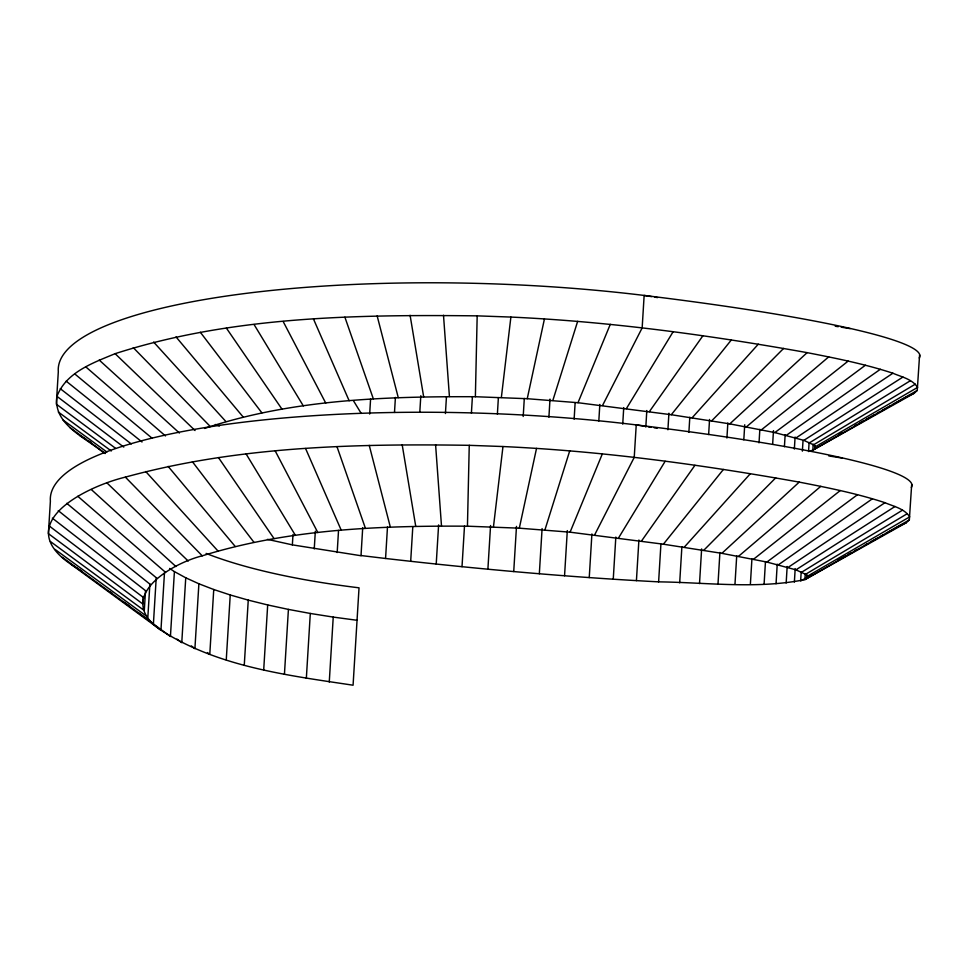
<?xml version="1.0" encoding="UTF-8"?>
<svg xmlns="http://www.w3.org/2000/svg" width="968" height="968" viewBox="0 0 968 968"><rect width="100%" height="100%" fill="white"/><g stroke="black" fill="none" stroke-linecap="round" stroke-linejoin="round"><path stroke-width="1.45" d="M164.475 572.826L160.954 630.18C113.873 598.055 169.92 563.957 202.239 555.826C287.762 529.218 378.5 525.624 467.447 526.193L469.25 445.328C354.155 443.55 237.027 446.417 125.368 477.127C85.765 486.638 9.898 524.015 72.068 565.07L160.954 630.18C217.861 666.855 287.508 675.325 353.078 685.211L359.031 587.818A331.238 83.623 1.4 0 1 206.087 553.418M204.55 428.449C291.453 399.481 384.526 396.384 475.373 396.723L477.176 315.858C355.958 314.552 231.57 316.233 115.119 353.671C93.279 362.794 66.042 372.22 56.967 396.36C52.804 425.037 86.938 438.093 104.338 453.435M143.24 596.421L142.78 603.959L48.4 533.634L50.384 501.158A429.744 99.595 1.9 0 1 636.23 424.904L645.184 426.344M145.502 590.952L144.292 610.566L50.396 541.499M149.883 583.958L147.85 617.16L55.031 549.4M156.187 578.441L153.416 623.707L62.267 557.265M169.666 568.446L174.409 571.616L170.428 636.52L153.464 623.949M174.409 571.616L185.747 577.799L181.766 642.704L176.975 639.086M185.747 577.799L198.888 583.777L194.907 648.681L191.337 645.898M198.888 583.777L213.746 589.512L209.778 654.428L207.454 652.553M226.258 659.898L230.239 594.969L213.746 589.512M244.275 665.052L248.256 600.124L230.239 594.969M263.707 669.88L267.688 604.952L248.256 600.124M284.435 674.333L288.416 609.404L267.688 604.952M362.71 527.705L361.004 555.741L292.36 544.863L292.989 534.53M306.336 678.386L310.304 613.458L288.416 609.404M314.249 548.916L315.338 531.214M329.265 682.016L333.234 617.088L310.304 613.458M337.179 552.546L338.534 530.416M369.667 414.038L370.587 398.985M911.687 484.399L909.339 519.901L906.338 522.684L804.904 579.626C756.952 589.27 707.16 582.482 658.615 581.853C567.369 577.073 476.329 568.894 385.566 558.476L387.49 526.858M394.496 412.441L395.416 397.388M410.686 561.319L412.804 526.701M419.797 412.283L420.814 395.718M436.217 564.066L438.613 524.922M445.425 413.53L446.442 396.965M462.014 566.703L464.495 526.06M471.404 413.142L472.408 396.59M487.896 569.208L490.57 525.539M497.383 414.147L498.387 397.582M513.73 571.556L516.489 526.386M523.204 416.494L524.305 398.429M539.333 573.758L542.092 528.576M548.904 417.184L550.005 399.106M564.55 575.766L567.308 530.597M574.133 419.192L575.137 402.627M589.246 577.594L591.908 533.925M598.817 421.019L599.833 404.455M613.252 579.227L615.829 537.058M622.726 424.153L623.743 407.589M636.424 580.655L638.904 539.987M645.813 427.082L646.818 410.517M658.615 581.853L660.914 544.197M667.908 429.792L668.924 413.215M679.681 582.833L681.895 546.678M688.889 432.272L689.809 417.208M699.513 583.583L701.631 548.929M708.636 434.523L709.556 419.459M717.99 584.091L719.914 552.45M726.92 438.044L727.839 422.98M734.966 584.37L736.721 555.729M743.811 439.823L744.731 424.758M750.369 584.394L751.93 558.778M759.021 442.872L759.856 429.308M764.091 584.188L765.47 561.573M772.645 444.167L773.48 430.603M776.046 583.74L777.231 564.138M784.419 446.732L785.157 434.668M786.161 583.051L787.165 566.474M794.353 449.067L795.091 437.004M794.365 582.131L795.2 568.567M802.375 451.161L803.029 440.609M801.189 571.943L800.633 580.994L805.896 578.053M809.103 442.473L808.546 451.524L812.83 450.156L914.264 393.226L917.253 390.431L919.6 354.929M805.279 573.588L804.904 579.626L909.339 519.901M813.193 444.118L812.83 450.156L917.253 390.431M807.348 575.028L807.167 578.053L807.385 576.275L805.582 574.302L795.926 569.837L766.886 562.057L721.874 553.345L663.382 544.197L570.079 532.182L519.32 528.177L467.447 526.193M815.262 445.558L815.08 448.583L815.31 446.805L813.495 444.832L803.851 440.367L774.811 432.587L729.799 423.875L671.296 414.727L577.993 402.712L527.245 398.707L475.373 396.723M501.363 397.461L510.886 317.068C610.348 321.618 709.205 335.134 807.143 352.642C835.989 358.269 864.92 364.041 892.895 373.224C901.426 376.951 912.279 379.032 917.616 387.394L815.31 446.805M493.45 526.931L502.973 446.538C602.423 451.088 701.28 464.604 799.229 482.112C828.076 487.739 857.007 493.499 884.97 502.694C893.512 506.421 904.354 508.502 909.69 516.864L807.385 576.275M527.245 398.707L544.452 318.896M519.32 528.177L536.538 448.365M552.837 400.462L577.654 321.328M544.923 529.932L569.741 450.798M577.993 402.712L610.288 324.328M570.079 532.182L602.374 453.798M602.556 405.435L642.159 327.898L644.144 295.434L651.609 296.632M594.642 534.905L634.234 457.368L636.23 424.904A429.744 38.889 5 0 1 911.324 487.436M626.381 408.629L673.075 331.806M618.455 538.099L665.149 461.276M649.346 411.666L702.853 335.836M641.421 541.136L694.939 465.305M671.296 414.727L731.324 339.962M663.382 544.197L723.411 469.432M692.108 417.801L758.307 344.16M684.195 547.259L750.394 473.63M711.649 420.85L783.632 348.395M703.736 550.32L775.719 477.853M729.799 423.875L807.143 352.642M721.874 553.345L799.229 482.112M746.437 426.852L828.705 356.877M738.524 556.322L820.779 486.347M761.477 429.768L848.162 361.088M753.552 559.238L840.248 490.558M774.811 432.587L865.416 365.226M766.886 562.057L857.503 494.696M786.367 435.31L880.36 369.28M778.441 564.78L872.446 498.75M796.059 437.911L892.895 373.224M788.146 567.381L884.97 502.694M803.851 440.367L902.938 377.036M795.926 569.837L895.013 506.494M809.671 442.691L910.428 380.678M801.746 572.149L902.515 510.148M813.495 444.832L915.341 384.139M805.582 574.302L907.415 513.609M838.845 434.644L841.482 433.18M854.647 425.835L857.285 424.371M859.911 422.907L863.867 420.705M866.505 419.229L874.406 414.824M877.032 413.36L879.67 411.896M882.308 410.432L890.209 406.028M892.847 404.551L907.331 396.481M809.853 575.851L812.491 574.387M837.514 560.448L845.415 556.043M848.041 554.567L850.678 553.103M854.635 550.901L857.261 549.437M865.162 545.032L867.8 543.568M870.438 542.092L878.339 537.7M880.977 536.224L883.602 534.76M886.24 533.295L900.724 525.213M908.649 395.755L914.264 393.226M901.849 524.716L906.338 522.684M477.176 315.858L510.886 317.068M469.25 445.328L502.973 446.538M361.016 555.547L385.566 558.476M333.234 617.088L357.047 620.282M654.598 297.115L657.575 297.599M835.227 326.216L838.215 326.7M841.192 327.172L850.146 328.624M648.161 426.827L651.149 427.311M654.138 427.783L657.127 428.267M828.802 455.928L842.233 458.082M292.36 544.863L267.471 539.37M79.981 435.6L86.14 439.436M88.596 440.972L91.052 442.509M72.068 565.07L81.905 571.205M62.944 419.93L106.916 452.032M70.18 427.808L105.427 453.496M58.31 412.029L111.284 450.991M109.82 591.605L112.252 593.408M124.364 602.386L129.216 605.98M138.92 613.168L146.192 618.552M115.603 448.341L56.313 404.164L58.31 371.7A429.744 99.595 1.9 0 1 644.144 295.434A429.744 38.889 5 0 1 919.237 357.966M56.967 396.36L123.771 447.095M49.053 525.83L143.288 597.401M60.27 388.676L131.273 443.949M52.345 518.146L145.853 590.916M66.187 381.162L142.018 441.989M58.261 510.632L150.427 584.551M74.681 373.854L152.194 438.298M66.768 503.324L156.998 578.344M85.728 366.811L165.468 435.951M77.803 496.281L165.528 572.33M99.232 360.072L179.419 433.035M91.307 489.542L175.946 566.546M115.119 353.671L195.052 430.53M107.206 483.141L188.216 561.041M133.294 347.657L210.153 426.368M125.368 477.127L202.239 555.826M153.634 342.055L225.859 421.491M145.72 471.525L217.933 550.949M176.031 336.912L243.137 416.978M168.117 466.382L235.212 546.448M200.34 332.254L261.88 412.852M192.414 461.724L253.967 542.322M226.403 328.116L281.99 409.161M218.478 457.586L274.065 538.619M353.477 400.752L361.197 413.409M254.064 324.522L303.323 405.894M246.138 453.98L295.409 535.365M283.152 321.485L325.756 403.099M275.227 450.943L317.843 532.569M313.487 319.016L349.158 400.776M305.573 448.486L341.244 530.246M344.886 317.165L373.37 398.937M336.973 446.635L365.456 528.407M377.157 315.907L398.259 397.618M369.244 445.377L390.334 527.088M410.093 315.278L423.657 396.795M402.18 444.736L415.732 526.265M443.501 315.253L449.418 396.505M435.588 444.723L441.493 525.975M219.433 426.029A331.238 83.623 1.4 0 1 215.344 424.48"/></g></svg>
